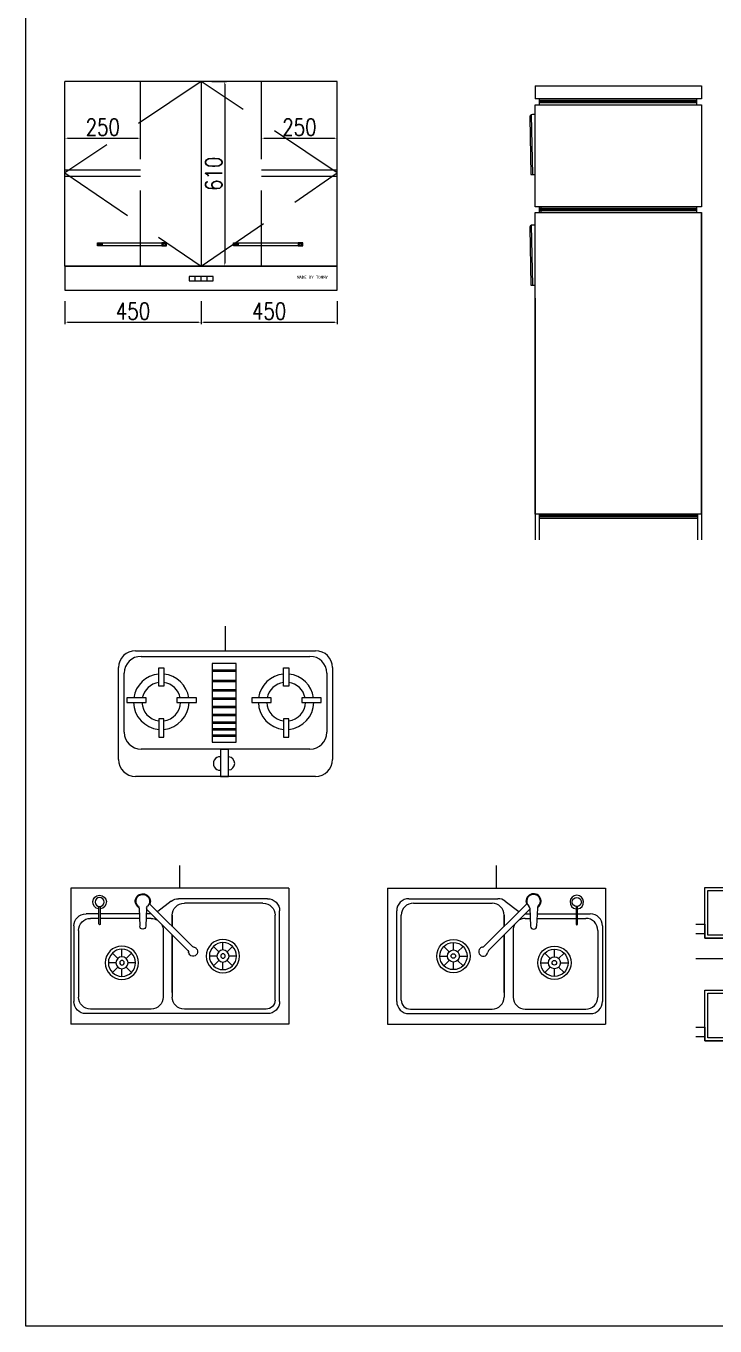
# Model space of a CAD drawing. Header units: millimetres. Extents: x 351279 to 387190, y -1289537 to -1277077.
# Drawn here: x 360254 to 362532, y -1284365 to -1280069 of the extents above; entities that cross this region are included whole.
import ezdxf

# ---------------------------------------------------------------- set-up
doc = ezdxf.new("R2010")
doc.units = ezdxf.units.MM
doc.header["$LTSCALE"] = 20
doc.linetypes.add('DASHED2', pattern=[0.375, 0.25, -0.125])
doc.layers.get('Defpoints').update_dxf_attribs({"color": 250})
doc.layers.add('标注', color=3, linetype='Continuous', lineweight=13)
doc.styles.add('ROMANC', font='simhei.ttf')
doc.styles.get("Standard").update_dxf_attribs({"font": 'SimSun.ttf', "height": 85})
doc.styles.add('台面', font='simplex.shx', dxfattribs={"width": 0.8, "height": 55, "bigfont": 'hztxt'})
doc.dimstyles.new('偏移120', dxfattribs={"dimscale": 0.3, "dimtxt": 120, "dimasz": 30, "dimexe": 20, "dimexo": 120, "dimgap": 30, "dimtad": 1, "dimdec": 0, "dimdsep": 46, "dimtxsty": '台面', "dimcen": 2.5, "dimdle": 100, "dimclrd": 8, "dimclre": 8, "dimclrt": 8, "dimadec": 0, "dimazin": 0, "dimtfac": 1, "dimtdec": 0, "dimtmove": 2, "dimatfit": 3, "dimfxl": 1, "dimtolj": 1, "dimtzin": 0, "dimarcsym": 0})

# ---------------------------------------------------------------- blocks, each defined once
blk = doc.blocks.new('ewqrewqe')
at = {"color": 8}
for p, q in [((76167.4, 52111.8), (76167.4, 52068.7)), ((76167.4, 52111.8), (76717.6, 52111.8)), ((76717.6, 52111.8), (76717.6, 52068.7)), ((76717.6, 52068.7), (76167.4, 52068.7)), ((76181.1, 52068.7), (76181.1, 52050)), ((76181.1, 52064.5), (76701.2, 52064.5)), ((76701.2, 52068.7), (76701.2, 52050)), ((76167.4, 51711.8), (76167.4, 52048.7)), ((76167.4, 52048.7), (76717.4, 52048.7)), ((76181.1, 52060.5), (76701.2, 52060.5)), ((76181.1, 52056.6), (76701.2, 52056.6)), ((76717.4, 52048.7), (76717.4, 51711.8)), ((76149.4, 52007.7), (76153.1, 51818.7)), ((76154.4, 52015.9), (76158.2, 51818.7)), ((76167.4, 52016.8), (76158.4, 52016.8)), ((76153.1, 51818.7), (76167.4, 51818.7)), ((76642, 51711.8), (76167.4, 51711.8)), ((76167.4, 51693), (76642, 51693)), ((76167.4, 50697), (76167.4, 51693)), ((76181.1, 51711.8), (76181.1, 51693)), ((76181.1, 51707.5), (76642, 51707.5)), ((76181.1, 51703.6), (76642, 51703.6)), ((76181.1, 51699.7), (76642, 51699.7)), ((76185.8, 51711.8), (76185.8, 51693)), ((76717.4, 51711.8), (76642, 51711.8)), ((76642, 51707.5), (76701.2, 51707.5)), ((76642, 51703.6), (76701.2, 51703.6)), ((76642, 51699.7), (76701.2, 51699.7)), ((76642, 51693), (76717.4, 51693)), ((76701.2, 51711.8), (76701.2, 51693)), ((76717.4, 50697), (76717.4, 51693)), ((76717.4, 51693), (76717.4, 50697)), ((76149.4, 51642.7), (76153.1, 51453.7)), ((76154.4, 51650.9), (76158.2, 51453.7)), ((76167.4, 51651.8), (76158.4, 51651.8)), ((76153.1, 51453.7), (76167.4, 51453.7)), ((76167.4, 51410.5), (76167.4, 50611.8)), ((76694.5, 50697), (76167.4, 50697)), ((76181.1, 50697), (76181.1, 50611.8)), ((76181.1, 50693), (76694.5, 50693)), ((76717.4, 50697), (76694.5, 50697)), ((76694.5, 50693), (76703.8, 50693)), ((76703.8, 50697), (76703.8, 50611.8)), ((76717.4, 50697), (76717.4, 50611.8)), ((76181.1, 50688.3), (76694.5, 50688.3)), ((76181.1, 50683.6), (76694.5, 50683.6)), ((76694.5, 50688.3), (76703.8, 50688.3)), ((76694.5, 50683.6), (76703.8, 50683.6))]:
    blk.add_line(p, q, dxfattribs=at)
for centre in [(76158.4, 52007.8), (76158.4, 51642.8)]:
    blk.add_arc(centre, 8.99, 90, 181.123, dxfattribs=at)
blk = doc.blocks.new('ewqtewtg')
at = {"color": 8}
for p, q in [((39279, 25072.9), (38379, 25072.9)), ((38379, 25072.9), (38379, 24992.9)), ((39279, 24992.9), (39279, 25072.9)), ((38869, 25038.2), (38789, 25038.2)), ((38789, 25038.2), (38789, 25023.8)), ((38789, 25023.8), (38869, 25023.8)), ((38809, 25023.8), (38809, 25038.2)), ((38829, 25023.8), (38829, 25038.2)), ((38849, 25023.8), (38849, 25038.2)), ((38869, 25023.8), (38869, 25038.2)), ((38379, 24992.9), (39279, 24992.9))]:
    blk.add_line(p, q, dxfattribs=at)
at = {"color": 8, "insert": (39146.2, 25040.8), "char_height": 10, "attachment_point": 1, "style": 'ROMANC'}
blk.add_mtext('MADE BY TOMMY', dxfattribs=at)
blk = doc.blocks.new('*D149')
at = {"color": 8, "lineweight": -2, "transparency": 16777216}
for p, q in [((360383.2, -1280508.8), (360383.2, -1280433.8)), ((360392.2, -1280439.8), (360624.2, -1280439.8)), ((360633.2, -1280508.8), (360633.2, -1280433.8))]:
    blk.add_line(p, q, dxfattribs=at)
at = {"color": 8, "transparency": 16777216}
for points in [[(360392.2, -1280438.3), (360392.2, -1280441.3), (360383.2, -1280439.8)], [(360624.2, -1280438.3), (360624.2, -1280441.3), (360633.2, -1280439.8)]]:
    blk.add_solid(points, dxfattribs=at)
at = {"layer": 'Defpoints', "color": 0, "transparency": 16777216}
for p in [(360633.2, -1280439.8), (360383.2, -1280544.8), (360633.2, -1280544.8)]:
    blk.add_point(p, dxfattribs=at)
at = {"color": 8, "transparency": 16777216, "insert": (360508.2, -1280403.3), "char_height": 55, "attachment_point": 5, "style": '台面'}
blk.add_mtext('\\A1;250', dxfattribs=at)
blk = doc.blocks.new('*D150')
at = {"color": 8, "lineweight": -2, "transparency": 16777216}
for p, q in [((361033.2, -1280508.8), (361033.2, -1280433.8)), ((361042.2, -1280439.8), (361274.2, -1280439.8)), ((361283.2, -1280508.8), (361283.2, -1280433.8))]:
    blk.add_line(p, q, dxfattribs=at)
at = {"color": 8, "transparency": 16777216}
for points in [[(361042.2, -1280438.3), (361042.2, -1280441.3), (361033.2, -1280439.8)], [(361274.2, -1280438.3), (361274.2, -1280441.3), (361283.2, -1280439.8)]]:
    blk.add_solid(points, dxfattribs=at)
at = {"layer": 'Defpoints', "color": 0, "transparency": 16777216}
for p in [(361283.2, -1280439.8), (361033.2, -1280544.8), (361283.2, -1280544.8)]:
    blk.add_point(p, dxfattribs=at)
at = {"color": 8, "transparency": 16777216, "insert": (361158.2, -1280403.3), "char_height": 55, "attachment_point": 5, "style": '台面'}
blk.add_mtext('\\A1;250', dxfattribs=at)
blk = doc.blocks.new('*D147')
at = {"color": 8, "lineweight": -2, "transparency": 16777216}
for p, q in [((360383.2, -1280978.3), (360383.2, -1281053.8)), ((360833.2, -1280978.3), (360833.2, -1281053.8)), ((360392.2, -1281047.8), (360824.2, -1281047.8))]:
    blk.add_line(p, q, dxfattribs=at)
at = {"color": 8, "transparency": 16777216}
for points in [[(360392.2, -1281046.3), (360392.2, -1281049.3), (360383.2, -1281047.8)], [(360824.2, -1281046.3), (360824.2, -1281049.3), (360833.2, -1281047.8)]]:
    blk.add_solid(points, dxfattribs=at)
at = {"layer": 'Defpoints', "color": 0, "transparency": 16777216}
for p in [(360383.2, -1280942.3), (360833.2, -1280942.3), (360833.2, -1281047.8)]:
    blk.add_point(p, dxfattribs=at)
at = {"color": 8, "transparency": 16777216, "insert": (360608.2, -1281011.3), "char_height": 55, "attachment_point": 5, "style": '台面'}
blk.add_mtext('\\A1;450', dxfattribs=at)
blk = doc.blocks.new('*D148')
at = {"color": 8, "lineweight": -2, "transparency": 16777216}
for p, q in [((360833.2, -1280978.3), (360833.2, -1281053.8)), ((361283.2, -1280978.3), (361283.2, -1281053.8)), ((360842.2, -1281047.8), (361274.2, -1281047.8))]:
    blk.add_line(p, q, dxfattribs=at)
at = {"color": 8, "transparency": 16777216}
for points in [[(360842.2, -1281046.3), (360842.2, -1281049.3), (360833.2, -1281047.8)], [(361274.2, -1281046.3), (361274.2, -1281049.3), (361283.2, -1281047.8)]]:
    blk.add_solid(points, dxfattribs=at)
at = {"layer": 'Defpoints', "color": 0, "transparency": 16777216}
for p in [(360833.2, -1280942.3), (361283.2, -1280942.3), (361283.2, -1281047.8)]:
    blk.add_point(p, dxfattribs=at)
at = {"color": 8, "transparency": 16777216, "insert": (361058.2, -1281011.3), "char_height": 55, "attachment_point": 5, "style": '台面'}
blk.add_mtext('\\A1;450', dxfattribs=at)
blk = doc.blocks.new('*D151')
at = {"color": 8, "lineweight": -2, "transparency": 16777216}
for p, q in [((360869.2, -1280252.3), (360917.5, -1280252.3)), ((360911.5, -1280261.3), (360911.5, -1280853.3)), ((360869.2, -1280862.3), (360917.5, -1280862.3))]:
    blk.add_line(p, q, dxfattribs=at)
at = {"color": 8, "transparency": 16777216}
for points in [[(360910, -1280261.3), (360913, -1280261.3), (360911.5, -1280252.3)], [(360910, -1280853.3), (360913, -1280853.3), (360911.5, -1280862.3)]]:
    blk.add_solid(points, dxfattribs=at)
at = {"layer": 'Defpoints', "color": 0, "transparency": 16777216}
for p in [(360833.2, -1280252.3), (360833.2, -1280862.3), (360911.5, -1280862.3)]:
    blk.add_point(p, dxfattribs=at)
at = {"color": 8, "transparency": 16777216, "insert": (360875, -1280557.3), "char_height": 55, "attachment_point": 5, "rotation": 90, "style": '台面'}
blk.add_mtext('\\A1;610', dxfattribs=at)
blk = doc.blocks.new('dsadfasf')
at = {"color": 8}
for points in [[(40090.3, 24164.8), (40105.9, 24164.8), (40105.9, 24154.6), (40090.3, 24154.6)], [(40093.3, 24161.8), (40102.9, 24161.8), (40102.9, 24157.6), (40093.3, 24157.6)], [(40319.1, 24164.8), (40303.5, 24164.8), (40303.5, 24154.6), (40319.1, 24154.6)], [(40316.1, 24161.8), (40306.5, 24161.8), (40306.5, 24157.6), (40316.1, 24157.6)]]:
    blk.add_lwpolyline(points, close=True, dxfattribs=at)
for points in [[(40105.9, 24164.8), (40303.5, 24164.8)], [(40303.5, 24154.6), (40105.9, 24154.6)]]:
    blk.add_lwpolyline(points, dxfattribs=at)
blk = doc.blocks.new('reytryuu')
at = {"color": 8, "linetype": 'Continuous'}
for p, q in [((47607.1, 20340.9), (47707.2, 20340.9)), ((47607.1, 20173.4), (47607.1, 20340.9)), ((47607.1, 20219), (47607.1, 20340.9)), ((47617.1, 20330.9), (47697.2, 20330.9)), ((47617.1, 20183.4), (47617.1, 20330.9)), ((47707.2, 20320.9), (47707.2, 20253.6)), ((47717.2, 20330.9), (47717.2, 20263.6)), ((48237.5, 20263.6), (48237.5, 20330.9)), ((48247.5, 20340.9), (48347.6, 20340.9)), ((48247.5, 20253.6), (48247.5, 20320.9)), ((48257.5, 20330.9), (48337.6, 20330.9)), ((48337.6, 20330.9), (48337.6, 20183.4)), ((48347.6, 20340.9), (48347.6, 20173.4)), ((48347.6, 20219), (48347.6, 20340.9)), ((47747.2, 20233.6), (48207.5, 20233.6)), ((47577.4, 20219), (47607.1, 20219)), ((47607.1, 20219), (47607.1, 20173.4)), ((47737.2, 20223.6), (48217.5, 20223.6)), ((48347.6, 20219), (48347.6, 20173.4)), ((48377.4, 20219), (48347.6, 20219)), ((47577.4, 20188.2), (47607.1, 20188.2)), ((48347.6, 20173.4), (47607.1, 20173.4)), ((47607.1, 20173.4), (48347.6, 20173.4)), ((48337.6, 20183.4), (47617.1, 20183.4)), ((48377.4, 20188.2), (48347.6, 20188.2)), ((47607.1, 20000.9), (47707.2, 20000.9)), ((47607.1, 19833.4), (47607.1, 20000.9)), ((47607.1, 19879), (47607.1, 20000.9)), ((47617.1, 19990.9), (47697.2, 19990.9)), ((47617.1, 19843.4), (47617.1, 19990.9)), ((47707.2, 19980.9), (47707.2, 19913.6)), ((47717.2, 19990.9), (47717.2, 19923.6)), ((48237.5, 19923.6), (48237.5, 19990.9)), ((48247.5, 20000.9), (48347.6, 20000.9)), ((48247.5, 19913.6), (48247.5, 19980.9)), ((48257.5, 19990.9), (48337.6, 19990.9)), ((48337.6, 19990.9), (48337.6, 19843.4)), ((48347.6, 20000.9), (48347.6, 19833.4)), ((48347.6, 19879), (48347.6, 20000.9)), ((47747.2, 19893.6), (48207.5, 19893.6)), ((47577.4, 19879), (47607.1, 19879)), ((47577.4, 19848.2), (47607.1, 19848.2)), ((47607.1, 19879), (47607.1, 19833.4)), ((47737.2, 19883.6), (48217.5, 19883.6)), ((48347.6, 19879), (48347.6, 19833.4)), ((48377.4, 19879), (48347.6, 19879)), ((48377.4, 19848.2), (48347.6, 19848.2)), ((48347.6, 19833.4), (47607.1, 19833.4)), ((47607.1, 19833.4), (48347.6, 19833.4)), ((48337.6, 19843.4), (47617.1, 19843.4))]:
    blk.add_line(p, q, dxfattribs=at)
at = {"color": 7}
blk.add_line((47577.4, 20105.9), (48377.4, 20105.9), dxfattribs=at)
at = {"color": 8}
for points in [[(47854.4, 20029.1), (47870, 20029.1), (47870, 20018.9), (47854.4, 20018.9)], [(47857.4, 20026.1), (47867, 20026.1), (47867, 20021.9), (47857.4, 20021.9)], [(48083.3, 20029.1), (48067.7, 20029.1), (48067.7, 20018.9), (48083.3, 20018.9)], [(48080.3, 20026.1), (48070.7, 20026.1), (48070.7, 20021.9), (48080.3, 20021.9)]]:
    blk.add_lwpolyline(points, close=True, dxfattribs=at)
for points in [[(47870, 20029.1), (48067.7, 20029.1)], [(48067.7, 20018.9), (47870, 20018.9)]]:
    blk.add_lwpolyline(points, dxfattribs=at)
at = {"color": 8, "linetype": 'Continuous'}
for centre, radius, start, end in [((47697.2, 20320.9), 10, 0, 90), ((47707.2, 20330.9), 10, 0, 90), ((48247.5, 20330.9), 10, 90, 180), ((48257.5, 20320.9), 10, 90, 180), ((47737.2, 20253.6), 30, 180, 270), ((47747.2, 20263.6), 30, 180, 270), ((48207.5, 20263.6), 30, 270, 0), ((48217.5, 20253.6), 30, 270, 0), ((47697.2, 19980.9), 10, 0, 90), ((47707.2, 19990.9), 10, 0, 90), ((48247.5, 19990.9), 10, 90, 180), ((48257.5, 19980.9), 10, 90, 180), ((47737.2, 19913.6), 30, 180, 270), ((47747.2, 19923.6), 30, 180, 270), ((48207.5, 19923.6), 30, 270, 0), ((48217.5, 19913.6), 30, 270, 0)]:
    blk.add_arc(centre, radius, start, end, dxfattribs=at)
at = {"color": 5}
blk.add_blockref('dsadfasf', (7764.1, -3784.3), dxfattribs=at)
at = {"color": 8}
blk.add_text('三边平底拉蓝', height=46.8, dxfattribs=at).set_placement((47791.7, 19931.6))
at = {"layer": '标注', "color": 8, "insert": (47791.7, 20320.2), "char_height": 46.8, "width": 512.8, "attachment_point": 1}
blk.add_mtext('{\\fSimSun|b0|i0|c134|p2;三边碗碟拉蓝}', dxfattribs=at)
blk = doc.blocks.new('fewrerewrew')
at = {"color": 8, "lineweight": -3}
for p, q in [((0, 0), (-720, 0)), ((0, -450), (0, 0)), ((-720, -450), (-720, 0)), ((-447.6, -35), (-670, -35)), ((-70, -35), (-447.6, -35)), ((-710, -325), (-710, -75)), ((-455, -50), (-655, -50)), ((-75, -50), (-345, -50)), ((-45, -80), (-45, -360)), ((-30, -75), (-30, -375)), ((-695, -310), (-695, -90)), ((-695, -310), (-695, -105)), ((-415, -310), (-415, -90)), ((-415, -310), (-415, -105)), ((-385, -294.9), (-385, -90)), ((-385, -105), (-385, -294.9)), ((-565.3, -189.1), (-583, -171.5)), ((-551.2, -158.3), (-551.2, -183.3)), ((-519.4, -171.5), (-537.1, -189.1)), ((-571.2, -203.3), (-596.2, -203.3)), ((-506.2, -203.3), (-531.2, -203.3)), ((-231.4, -211.2), (-249.1, -193.6)), ((-217.3, -180.4), (-217.3, -205.4)), ((-185.4, -193.6), (-203.1, -211.2)), ((-565.3, -217.4), (-583, -235.1)), ((-551.2, -223.3), (-551.2, -248.3)), ((-519.4, -235.1), (-537.1, -217.4)), ((-469.9, -380), (-333.7, -243.4)), ((-461, -399.3), (-319.5, -257.6)), ((-237.3, -225.4), (-262.3, -225.4)), ((-231.4, -239.5), (-249.1, -257.2)), ((-217.3, -245.4), (-217.3, -270.4)), ((-185.4, -257.2), (-203.1, -239.5)), ((-172.3, -225.4), (-197.3, -225.4)), ((-627.8, -331.4), (-627.8, -389.1)), ((-625.3, -328.9), (-625.3, -328.9)), ((-622.8, -388.9), (-622.8, -331.4)), ((-494.8, -383.5), (-492.3, -324)), ((-469.8, -383.1), (-472.3, -324)), ((-385, -360), (-385, -323.2)), ((-385, -323.2), (-385, -360)), ((-627.8, -365), (-670, -365)), ((-627.8, -350), (-655, -350)), ((-493.4, -350), (-622.8, -350)), ((-494, -365), (-622.8, -365)), ((-455, -350), (-471.2, -350)), ((-457.2, -365), (-470.6, -365)), ((-388.3, -406.9), (-433.1, -373.1)), ((-70, -415), (-364.2, -415)), ((-85, -400), (-345, -400)), ((0, -450), (-720, -450))]:
    blk.add_line(p, q, dxfattribs=at)
for centre, radius in [((-551.2, -203.3), 55), ((-551.2, -203.3), 45), ((-217.3, -225.4), 55), ((-551.2, -203.3), 20), ((-551.2, -203.3), 7.5), ((-217.3, -225.4), 45), ((-217.3, -225.4), 20), ((-217.3, -225.4), 7.5), ((-625.3, -403.9), 15)]:
    blk.add_circle(centre, radius, dxfattribs=at)
for centre, radius, start, end in [((-670, -75), 40, 90, 180), ((-70, -75), 40, 0, 90), ((-655, -90), 40, 90, 180), ((-455, -90), 40, 0, 90), ((-345, -90), 40, 90, 180), ((-75, -80), 30, 0, 90), ((-340.7, -236.4), 10, 315.0564, 351.9263), ((-316, -239.9), 15, 315.0564, 171.9263), ((-312.4, -264.6), 10, 98.1865, 135.0564), ((-316, -239.9), 15, 278.1865, 315.0564), ((-670, -325), 40, 180, 270), ((-655, -310), 40, 180, 270), ((-625.3, -331.4), 2.5, 90, 180), ((-625.3, -331.4), 2.5, 0, 90), ((-482.3, -324), 10, 90, 180), ((-482.3, -324), 10, 0, 90), ((-455, -310), 40, 328.7286, 0), ((-625.3, -403.9), 22.5, 96.3794, 83.6206), ((-482.3, -406.5), 25, 120.5105, 21.4782), ((-504.8, -383.1), 10, 313.8359, 357.5756), ((-459.8, -383.1), 10, 180, 226.1869), ((-457.2, -405), 40, 86.8553, 90), ((-455, -310), 40, 270, 301.3842), ((-457.2, -405), 40, 52.9522, 54.6419), ((-345, -360), 40, 180, 270), ((-85, -360), 40, 270, 0), ((-70, -375), 40, 270, 0), ((-482.3, -406.5), 22.5, 133.8359, 46.1869), ((-364.2, -375), 40, 232.9522, 270)]:
    blk.add_arc(centre, radius, start, end, dxfattribs=at)
blk = doc.blocks.new('dsagfdsew')
at = {"color": 8}
for p, q in [((48741.2, 16118), (49336.4, 16118)), ((48759.8, 16099.4), (49317.8, 16099.4)), ((49073.5, 16075.4), (48994.4, 16075.4)), ((48994.4, 16075.4), (48994.4, 15816.1)), ((49073.5, 15816.1), (49073.5, 16075.4)), ((48685.4, 15758.3), (48685.4, 16062.2)), ((48704, 15848.3), (48704, 16043.6)), ((48817.9, 16000.5), (48817.9, 16061.1)), ((48817.9, 16061.1), (48835.2, 16061.1)), ((48835.2, 16061.1), (48835.2, 16000.5)), ((48994.4, 16054.9), (49073.5, 16054.9)), ((48994.4, 16050.5), (49073.5, 16050.5)), ((49230.7, 16000.5), (49230.7, 16061.1)), ((49230.7, 16061.1), (49248, 16061.1)), ((49248, 16061.1), (49248, 16000.5)), ((49373.6, 16043.6), (49373.6, 15848.3)), ((49392.2, 16062.2), (49392.2, 15758.3)), ((48835.2, 16000.5), (48817.9, 16000.5)), ((48994.4, 16021.1), (49073.5, 16021.1)), ((48994.4, 16016.8), (49073.5, 16016.8)), ((48994.4, 15989.5), (49073.5, 15989.5)), ((48994.4, 15985.2), (49073.5, 15985.2)), ((49248, 16000.5), (49230.7, 16000.5)), ((48776.9, 15961.8), (48712.6, 15961.8)), ((48712.6, 15961.8), (48712.6, 15947)), ((48712.6, 15947), (48776.9, 15947)), ((48776.9, 15947), (48776.9, 15961.8)), ((48878.2, 15961.8), (48878.2, 15947)), ((48942.5, 15961.8), (48878.2, 15961.8)), ((48878.2, 15947), (48942.5, 15947)), ((48942.5, 15947), (48942.5, 15961.8)), ((48994.4, 15962.3), (49073.5, 15962.3)), ((48994.4, 15957.9), (49073.5, 15957.9)), ((49125.4, 15961.8), (49125.4, 15947)), ((49189.7, 15961.8), (49125.4, 15961.8)), ((49125.4, 15947), (49189.7, 15947)), ((49189.7, 15947), (49189.7, 15961.8)), ((49355.3, 15961.8), (49291.1, 15961.8)), ((49291.1, 15961.8), (49291.1, 15947)), ((49291.1, 15947), (49355.3, 15947)), ((49355.3, 15947), (49355.3, 15961.8)), ((48994.4, 15935), (49073.5, 15935)), ((48994.4, 15930.7), (49073.5, 15930.7)), ((48994.4, 15907.8), (49073.5, 15907.8)), ((48994.4, 15903.4), (49073.5, 15903.4)), ((48817.9, 15893), (48817.9, 15832.4)), ((48835.2, 15893), (48817.9, 15893)), ((48835.2, 15832.4), (48835.2, 15893)), ((48994.4, 15882.7), (49073.5, 15882.7)), ((48994.4, 15878.4), (49073.5, 15878.4)), ((48994.4, 15860.9), (49073.5, 15860.9)), ((48994.4, 15856.6), (49073.5, 15856.6)), ((49230.7, 15893), (49230.7, 15832.4)), ((49248, 15893), (49230.7, 15893)), ((49248, 15832.4), (49248, 15893)), ((48817.9, 15832.4), (48835.2, 15832.4)), ((48994.4, 15840.2), (49073.5, 15840.2)), ((48994.4, 15835.9), (49073.5, 15835.9)), ((48994.4, 15816.1), (49073.5, 15816.1)), ((49230.7, 15832.4), (49248, 15832.4)), ((49317.8, 15792.5), (48759.8, 15792.5)), ((49021.6, 15791.4), (49021.6, 15702.5)), ((49048.8, 15791.4), (49021.6, 15791.4)), ((49048.8, 15702.5), (49048.8, 15791.4)), ((49336.4, 15702.5), (48741.2, 15702.5)), ((49021.6, 15702.5), (49048.8, 15702.5))]:
    blk.add_line(p, q, dxfattribs=at)
for centre, radius, start, end in [((48741.2, 16062.2), 55.8, 90, 180), ((49336.4, 16062.2), 55.8, 0, 90), ((48759.8, 16043.6), 55.8, 90, 180), ((49317.8, 16043.6), 55.8, 0, 90), ((48826.3, 15949.5), 91.8, 95.2625, 172.2669), ((48826.3, 15949.5), 91.8, 7.7331, 84.442), ((49239.1, 15949.5), 91.8, 95.2625, 172.2669), ((49239.1, 15949.5), 91.8, 7.7331, 84.442), ((48826.3, 15949.5), 63.9, 97.5728, 168.8522), ((48826.3, 15949.5), 63.9, 11.1478, 82.0005), ((49239.1, 15949.5), 63.9, 97.5728, 168.8522), ((49239.1, 15949.5), 63.9, 11.1478, 82.0005), ((48826.3, 15949.5), 91.8, 181.5421, 264.7375), ((48826.3, 15949.5), 63.9, 182.2161, 262.4272), ((48826.3, 15949.5), 63.9, 277.9995, 357.7839), ((48826.3, 15949.5), 91.8, 275.558, 358.4579), ((49239.1, 15949.5), 91.8, 181.5421, 264.7375), ((49239.1, 15949.5), 63.9, 182.2161, 262.4272), ((49239.1, 15949.5), 91.8, 275.558, 358.4579), ((49239.1, 15949.5), 63.9, 277.9995, 357.7839), ((48759.8, 15848.3), 55.8, 180, 270), ((49317.8, 15848.3), 55.8, 270, 0), ((49021, 15745.4), 22.4, 88.343, 271.657), ((49048, 15745.4), 21.4, 272.1493, 87.8507), ((48741.2, 15758.3), 55.8, 180, 270), ((49336.4, 15758.3), 55.8, 270, 0)]:
    blk.add_arc(centre, radius, start, end, dxfattribs=at)
at = {"color": 8, "flags": 9}
for tag in ['YSIZE', 'XSIZE']:
    blk.add_attdef(tag, (49018.7, 15930.8), '', height=0.465, dxfattribs=at)

msp = doc.modelspace()

# ---------------------------------------------------------------- linework, layer by layer
at = {"color": 7}
for p, q in [((360383.248, -1280862.252), (360383.248, -1280252.252)), ((361283.248, -1280252.252), (360383.248, -1280252.252)), ((360833.248, -1280252.252), (360833.248, -1280862.252)), ((361283.248, -1280862.252), (361283.248, -1280252.252))]:
    msp.add_line(p, q, dxfattribs=at)
at = {"color": 8, "linetype": 'DASHED2', "ltscale": 50}
for p, q in [((360833.248, -1280252.252), (360383.248, -1280554.752)), ((360633.248, -1280862.252), (360633.248, -1280252.252)), ((361283.248, -1280554.752), (360833.248, -1280252.252)), ((361033.248, -1280862.252), (361033.248, -1280252.252)), ((360383.248, -1280544.752), (360633.248, -1280544.752)), ((360383.248, -1280554.752), (360833.248, -1280862.252)), ((360833.248, -1280862.252), (361283.248, -1280554.752)), ((361033.248, -1280544.752), (361283.248, -1280544.752)), ((360383.248, -1280564.752), (360633.248, -1280564.752)), ((361033.248, -1280564.752), (361283.248, -1280564.752))]:
    msp.add_line(p, q, dxfattribs=at)
msp.add_line((360383.248, -1280862.252), (361283.248, -1280862.252))
at = {"color": 1}
for p, q in [((360914.023, -1282133.395), (360914.023, -1282051.945)), ((360762.813, -1282917.724), (360762.813, -1282842.724)), ((361809.972, -1282917.724), (361809.972, -1282842.724))]:
    msp.add_line(p, q, dxfattribs=at)
at = {"color": 3}
msp.add_lwpolyline([(360254.336, -1277099.727), (371020.391, -1277099.727), (371020.391, -1284364.805), (360254.336, -1284364.805)], close=True, dxfattribs=at)

# ---------------------------------------------------------------- block references
at = {"color": 5}
for name, p in [('ewqrewqe', (285770.132, -1332378.631)), ('dsadfasf', (320400.148, -1304950.38)), ('dsadfasf', (320850.148, -1304950.38)), ('ewqtewtg', (322004.286, -1305935.171)), ('dsagfdsew', (311875.242, -1298251.376))]:
    msp.add_blockref(name, p, dxfattribs=at)
at = {"color": 5, "xscale": -1, "rotation": 180}
msp.add_blockref('fewrerewrew', (361122.813, -1283367.724), dxfattribs=at)
at = {"color": 5, "rotation": 180}
msp.add_blockref('fewrerewrew', (361449.972, -1283367.724), dxfattribs=at)
at = {"color": 8}
msp.add_blockref('reytryuu', (314891.74, -1303256.237), dxfattribs=at)

# ---------------------------------------------------------------- dimensions: what is measured, and where the dimension line sits
at = {"color": 5}
dim = msp.add_linear_dim(base=(360911.534, -1280862.252), p1=(360833.248, -1280252.252), p2=(360833.248, -1280862.252), angle=90, dimstyle='偏移120', dxfattribs=at)
dim.commit()
dim.dimension.update_dxf_attribs({"geometry": '*D151', "text_midpoint": (360875.034, -1280557.252)})
for base, p1, p2, picture, middle in [((360633.248, -1280439.824), (360383.248, -1280544.752), (360633.248, -1280544.752), '*D149', (360508.248, -1280403.324)), ((361283.248, -1280439.824), (361033.248, -1280544.752), (361283.248, -1280544.752), '*D150', (361158.248, -1280403.324)), ((360833.248, -1281047.785), (360383.248, -1280942.252), (360833.248, -1280942.252), '*D147', (360608.248, -1281011.285)), ((361283.248, -1281047.785), (360833.248, -1280942.252), (361283.248, -1280942.252), '*D148', (361058.248, -1281011.285))]:
    dim = msp.add_linear_dim(base=base, p1=p1, p2=p2, dimstyle='偏移120', dxfattribs=at)
    dim.commit()
    dim.dimension.update_dxf_attribs({"geometry": picture, "text_midpoint": middle})

doc.saveas('drawing.dxf')
